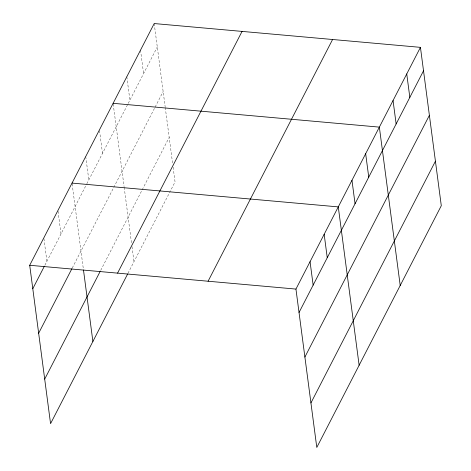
<?xml version="1.0" encoding="UTF-8"?>
<svg xmlns="http://www.w3.org/2000/svg" width="471" height="471" viewBox="0 0 471 471"><rect width="100%" height="100%" fill="white"/><g stroke="black" fill="none" stroke-linecap="round" stroke-linejoin="round"><path stroke-width="0.35" stroke-dasharray="2.35 1.77" d="M44.886 265.226L86.476 184.473M86.811 183.825L127.894 104.056M128.23 103.402L157.285 46.982M72.251 268.011L154.8 107.724M155.136 107.076L163.149 91.509M100.717 270.342L169.189 137.391M127.959 273.363L175.053 181.918L173.069 166.84M154.205 23.55L165.162 106.805M165.256 107.529L172.686 163.967M140.511 50.138L143.59 73.57M126.817 76.732L129.896 100.164M113.211 104.032L124.079 186.575M124.179 187.305L131.603 243.737M131.986 246.61L133.97 261.693M99.516 130.62L102.513 153.34M85.734 156.502L88.819 179.934M72.128 183.802L83.379 269.259M58.021 211.196L61.012 233.916M43.915 238.591L46.906 261.317"/><path stroke-width="0.71" d="M127.623 274.016L50.562 423.647L29.708 265.279L154.205 23.55L420.438 47.353L441.292 205.721L316.795 447.45L295.947 289.082L420.438 47.353M32.793 288.711L44.215 266.533M38.657 333.238L71.916 268.664M44.698 379.12L100.052 271.637M117.567 273.133L242.059 31.404M208.088 281.228L332.585 39.493M299.032 312.508L423.523 70.78M304.896 357.042L429.387 115.313M310.937 402.923L435.428 161.188M113.122 103.32L379.355 127.123L400.209 285.491M72.039 183.089L338.278 206.893L359.126 365.26M29.708 265.279L295.947 289.082M406.744 73.941L409.829 97.373M393.05 100.529L396.135 123.961M365.661 153.711L368.746 177.143M351.972 180.299L355.052 203.731M324.166 234.287L327.251 257.719M310.059 261.682L313.144 285.114M83.479 269.989L92.887 341.463"/></g></svg>
